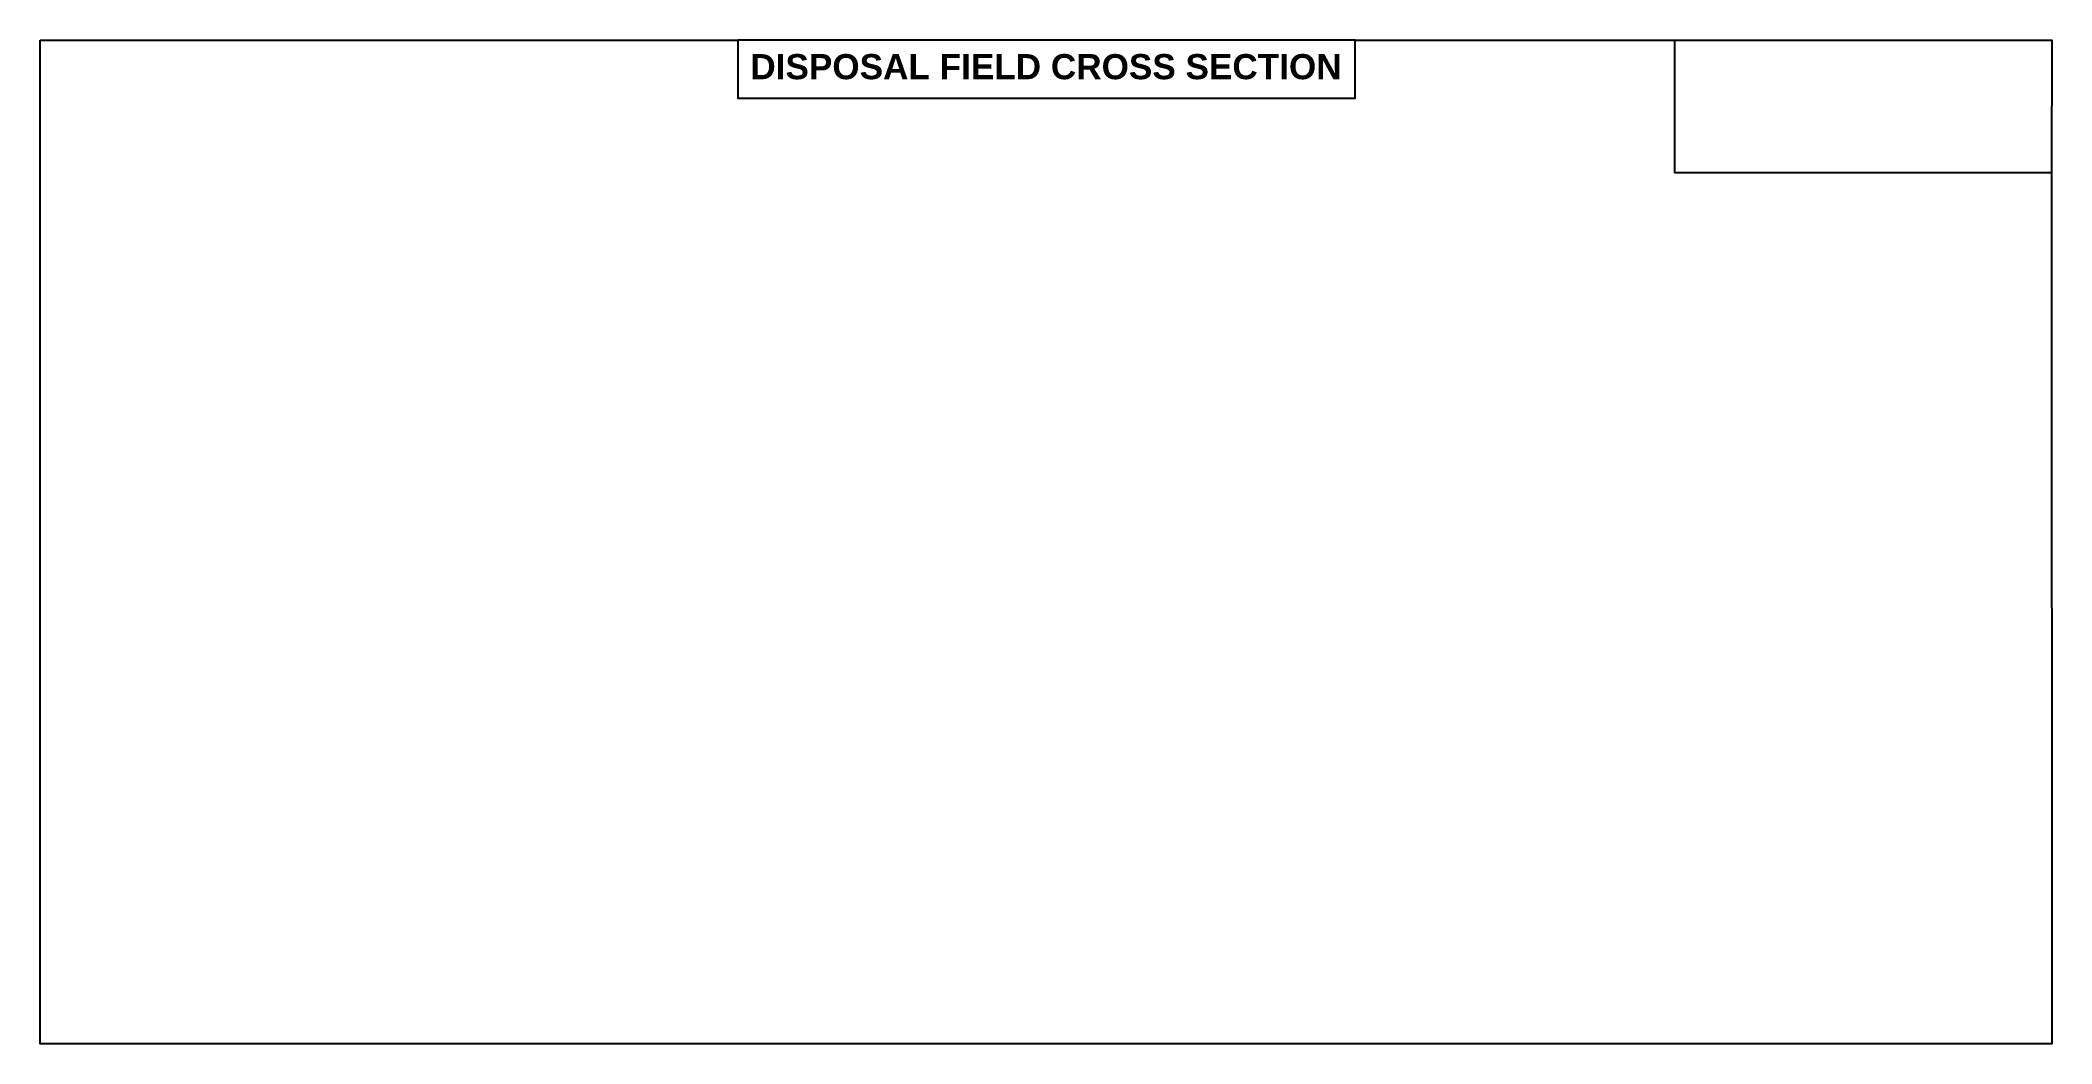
# Model space of a CAD drawing. Extents: x -48 to 48, y -23.9 to 23.9.
import ezdxf

# ---------------------------------------------------------------- set-up
doc = ezdxf.new("R2010")
doc.units = 0
doc.header["$MEASUREMENT"] = 0
doc.layers.get('0').update_dxf_attribs({"linetype": 'CONTINUOUS'})
doc.styles.add('ARIAL', font='ARIAL.TTF')

msp = doc.modelspace()

# ---------------------------------------------------------------- linework, layer by layer
at = {"color": 6}
msp.add_lwpolyline([(-48, 23.94), (-14.7, 23.94), (-14.7, 21.18), (14.76, 21.18), (14.76, 23.94), (30, 23.94), (30, 17.622), (47.981, 17.623), (48, -23.94), (-48, -23.94)], close=True, dxfattribs=at)
for points in [[(14.76, 23.94), (-14.7, 23.94)], [(30, 23.94), (48, 23.94), (47.981, 17.623)]]:
    msp.add_lwpolyline(points)

# ---------------------------------------------------------------- texts
at = {"insert": (0, 23.28), "char_height": 1.2, "attachment_point": 2, "style": 'ARIAL'}
msp.add_mtext('\\fArial|b1|i0|c0|p34;DISPOSAL FIELD CROSS SECTION', dxfattribs=at)

doc.saveas('drawing.dxf')
